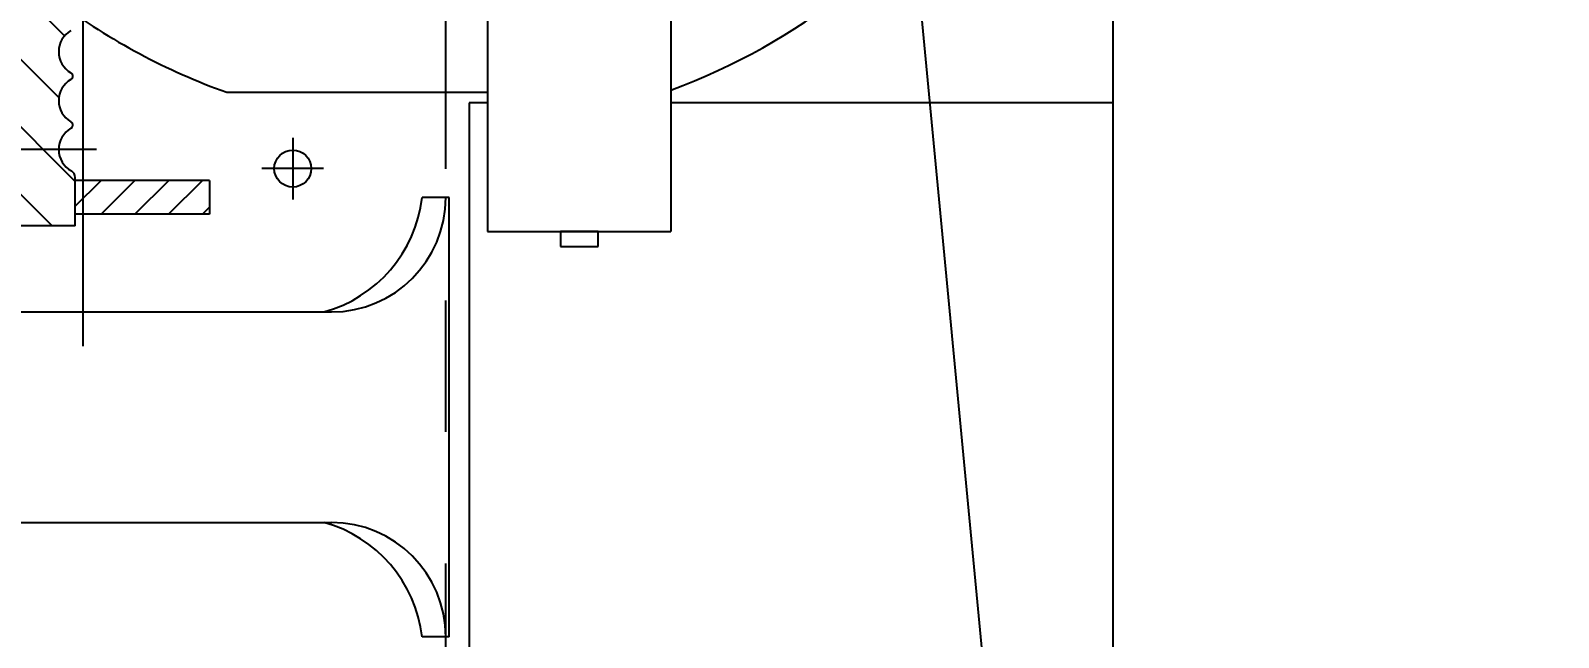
# Model space of a CAD drawing. Header units: millimetres. Extents: x 0 to 29400, y 0 to 20790.
# Drawn here: x 14921 to 16951, y 10644 to 11451 of the extents above; entities that cross this region are included whole.
import ezdxf

# ---------------------------------------------------------------- set-up
doc = ezdxf.new("R2010")
doc.units = ezdxf.units.MM
doc.header["$LTSCALE"] = 700
doc.linetypes.add('G', pattern=[2, 1.25, -0.25, 0.25, -0.25])
for name, color, linetype in [('01', 7, 'Continuous'), ('02', 1, 'Continuous'), ('05', 142, 'G'), ('08', 1, 'Continuous')]:
    doc.layers.add(name, color=color, linetype=linetype)
doc.styles.get("Standard").update_dxf_attribs({"font": 'FZYTK.TTF', "width": 0.707})
doc.dimstyles.new('INTE', dxfattribs={"dimscale": 70, "dimtxt": 3.5, "dimasz": 3, "dimexe": 3, "dimexo": 0, "dimgap": 1, "dimtad": 1, "dimdec": 0, "dimdsep": 46, "dimtxsty": 'Standard', "dimcen": 0, "dimclrd": 1, "dimclre": 1, "dimclrt": 3, "dimaunit": 1, "dimadec": 0, "dimazin": 0, "dimtfac": 1, "dimtdec": 0, "dimtmove": 0, "dimatfit": 0, "dimfxl": 1, "dimarcsym": 0})

# ---------------------------------------------------------------- blocks, each defined once
blk = doc.blocks.new('*D847')
at = {"layer": '08', "color": 1, "lineweight": -2}
for p, q in [((19345.33032505005, 16880.97861289598), (25222.22751804423, 16880.97861289598)), ((25012.22751804423, 7692.97861289595), (25012.22751804423, 16670.97861289598)), ((14962.64169285735, 7482.978612895953), (25222.22751804423, 7482.97861289595))]:
    blk.add_line(p, q, dxfattribs=at)
at = {"layer": '08', "color": 1}
for points in [[(24977.22751804423, 16670.97861289598), (25047.22751804423, 16670.97861289598), (25012.22751804423, 16880.97861289598)], [(24977.22751804423, 7692.97861289595), (25047.22751804423, 7692.97861289595), (25012.22751804423, 7482.97861289595)]]:
    blk.add_solid(points, dxfattribs=at)
at = {"layer": 'DEFPOINTS', "color": 0}
for p in [(19345.33032505005, 16880.97861289598), (25012.22751804423, 16880.97861289598), (14962.64169285735, 7482.978612895953)]:
    blk.add_point(p, dxfattribs=at)
at = {"layer": '08', "color": 3, "insert": (24783.71285228706, 12181.97861289597), "char_height": 245, "attachment_point": 5, "rotation": 90}
blk.add_mtext('{\\fArial|b0|i0|c204|p34;Внешняя сторона кузова\\Fisocp,intecad|c134;9398}', dxfattribs=at)
blk = doc.blocks.new('*D851')
at = {"layer": '08', "color": 1, "lineweight": -2}
for p, q in [((5911.025537536203, 11101.97861289599), (5911.025537536203, 3807.121633423696)), ((15472.62553753621, 5669.997334775217), (15472.62553753621, 3807.121633423696)), ((15262.62553753621, 4017.121633423696), (6121.025537536203, 4017.121633423696))]:
    blk.add_line(p, q, dxfattribs=at)
at = {"layer": '08', "color": 1}
for points in [[(6121.025537536203, 4052.121633423696), (6121.025537536203, 3982.121633423696), (5911.025537536203, 4017.121633423696)], [(15262.62553753621, 4052.121633423696), (15262.62553753621, 3982.121633423696), (15472.62553753621, 4017.121633423696)]]:
    blk.add_solid(points, dxfattribs=at)
at = {"layer": 'DEFPOINTS', "color": 0}
for p in [(5911.025537536203, 11101.97861289599), (15472.62553753621, 5669.997334775217), (5911.025537536203, 4017.121633423696)]:
    blk.add_point(p, dxfattribs=at)
at = {"layer": '08', "color": 3, "insert": (10691.82553753621, 4209.704959076837), "char_height": 245, "attachment_point": 5}
blk.add_mtext('9562', dxfattribs=at)
blk = doc.blocks.new('*D852')
at = {"layer": '08', "color": 1, "lineweight": -2}
for p, q in [((18977.62553753621, 11384.12753400542), (18977.62553753621, 9992.741067847332)), ((15472.62553753621, 10365.42494376961), (15472.62553753621, 9992.741067847332)), ((18767.62553753621, 10202.74106784733), (15682.62553753621, 10202.74106784733))]:
    blk.add_line(p, q, dxfattribs=at)
at = {"layer": '08', "color": 1}
for points in [[(15682.62553753621, 10237.74106784733), (15682.62553753621, 10167.74106784733), (15472.62553753621, 10202.74106784733)], [(18767.62553753621, 10237.74106784733), (18767.62553753621, 10167.74106784733), (18977.62553753621, 10202.74106784733)]]:
    blk.add_solid(points, dxfattribs=at)
at = {"layer": 'DEFPOINTS', "color": 0}
for p in [(18977.62553753621, 11384.12753400542), (15472.62553753621, 10365.42494376961), (15472.62553753621, 10202.74106784733)]:
    blk.add_point(p, dxfattribs=at)
at = {"layer": '08', "color": 3, "insert": (17225.12553753621, 10395.24106784733), "char_height": 245, "attachment_point": 5}
blk.add_mtext('3505', dxfattribs=at)
blk = doc.blocks.new('*D853')
at = {"layer": '08', "color": 1, "lineweight": -2}
blk.add_line((15472.62553753618, 12181.96929364296), (6347.026014686107, 8963.765352553513), dxfattribs=at)
at = {"layer": '08', "color": 1}
blk.add_solid([(6335.385660303971, 8996.772960007835), (6358.666369068242, 8930.757745099201), (6148.980369960203, 8893.923226260707)], dxfattribs=at)
at = {"layer": 'DEFPOINTS', "color": 0}
for p in [(15472.62553753618, 12181.96929364296), (6148.980369960203, 8893.923226260707)]:
    blk.add_point(p, dxfattribs=at)
at = {"layer": '08', "color": 3, "insert": (7247.315379128257, 9485.378052668251), "char_height": 245, "attachment_point": 5, "rotation": 19.425540408115456}
blk.add_mtext('R9886', dxfattribs=at)
blk = doc.blocks.new('*D854')
at = {"layer": '08', "color": 1, "lineweight": -2}
for p, q in [((19030.92553753621, 18159.26929364295), (25718.12244408788, 18159.26929364295)), ((25508.12244408788, 17949.26929364295), (25508.12244408787, 5239.669293642958)), ((15649.91551973172, 5029.669293642961), (25718.12244408787, 5029.669293642958))]:
    blk.add_line(p, q, dxfattribs=at)
at = {"layer": '08', "color": 1}
for points in [[(25473.12244408788, 17949.26929364295), (25543.12244408788, 17949.26929364295), (25508.12244408788, 18159.26929364295)], [(25473.12244408787, 5239.669293642958), (25543.12244408787, 5239.669293642958), (25508.12244408787, 5029.669293642958)]]:
    blk.add_solid(points, dxfattribs=at)
at = {"layer": 'DEFPOINTS', "color": 0}
for p in [(19030.92553753621, 18159.26929364295), (15649.91551973172, 5029.669293642961), (25508.12244408787, 5029.669293642958)]:
    blk.add_point(p, dxfattribs=at)
at = {"layer": '08', "color": 3, "insert": (25315.62244408787, 11594.46929364296), "char_height": 245, "attachment_point": 5, "rotation": 90}
blk.add_mtext('13130', dxfattribs=at)

msp = doc.modelspace()

# ---------------------------------------------------------------- hatches: boundary and pattern name
at = {"layer": '02', "linetype": 'Continuous'}
h = msp.add_hatch(dxfattribs=at)
h.set_pattern_fill('LINE', color=1, scale=20, angle=45, style=0)
h.set_pattern_definition([(315.0000000000007, (12886.37641071296, 16577.19427342708), (44.90128060534523, 44.9012806053463), [])])
edge = h.paths.add_edge_path()
edge.add_ellipse((14968.94447234156, 12260.52423741486), major_axis=(3.535533905933275, 3.535533905933359), ratio=1, start_angle=260.6967447380922, end_angle=369.3032552619078)
edge.add_ellipse((14990.82553753624, 12290.978612896), major_axis=(-22.98097038856266, 22.98097038856211), ratio=0.9999999999999486, start_angle=-14.983501602848321, end_angle=99.30325526188011, ccw=False)
edge.add_ellipse((14972.06620769302, 12323.50812624081), major_axis=(3.571687661980926, 3.571687661981011), ratio=0.9999999999997874, start_angle=254.6817218201253, end_angle=382.5803778872484)
edge.add_ellipse((14990.82553753624, 12355.978612896), major_axis=(-22.98097038856451, 22.98097038856396), ratio=0.9999999999999377, start_angle=-15.07356513338351, end_angle=103.80614763011721, ccw=False)
edge.add_ellipse((14972.11725060236, 12388.478612896), major_axis=(3.535533905932498, 3.535533905932582), ratio=1, start_angle=254.9264348666337, end_angle=375.0735651333662)
edge.add_ellipse((14990.82553753623, 12420.978612896), major_axis=(-22.98097038856102, 22.98097038856047), ratio=1, start_angle=-15.073565133384875, end_angle=105.0735651333849, ccw=False)
edge.add_ellipse((14972.11725060236, 12453.478612896), major_axis=(3.535533905932498, 3.535533905932582), ratio=1, start_angle=254.9264348666337, end_angle=375.0735651333662)
edge.add_ellipse((14990.82553753623, 12485.978612896), major_axis=(-22.98097038856102, 22.98097038856047), ratio=1, start_angle=-15.073565133384875, end_angle=105.0735651333849, ccw=False)
edge.add_ellipse((14972.11725060236, 12518.478612896), major_axis=(3.535533905932498, 3.535533905932582), ratio=1, start_angle=254.9264348666337, end_angle=375.0735651333662)
edge.add_ellipse((14990.82553753623, 12550.978612896), major_axis=(-22.98097038856102, 22.98097038856047), ratio=1, start_angle=-15.073565133384875, end_angle=105.0735651333849, ccw=False)
edge.add_ellipse((14972.11725060236, 12583.478612896), major_axis=(3.535533905932498, 3.535533905932582), ratio=1, start_angle=254.9264348666337, end_angle=375.0735651333662)
edge.add_ellipse((14990.82553753623, 12615.978612896), major_axis=(-22.98097038856102, 22.98097038856047), ratio=1, start_angle=-15.073565133384875, end_angle=105.0735651333849, ccw=False)
edge.add_ellipse((14972.11725060236, 12648.478612896), major_axis=(3.535533905932498, 3.535533905932582), ratio=1, start_angle=254.9264348666337, end_angle=375.0735651333662)
edge.add_ellipse((14990.82553753623, 12680.978612896), major_axis=(-22.98097038856102, 22.98097038856047), ratio=1, start_angle=-15.073565133384875, end_angle=105.0735651333849, ccw=False)
edge.add_ellipse((14972.11725060236, 12713.478612896), major_axis=(3.535533905932498, 3.535533905932582), ratio=1, start_angle=254.9264348666337, end_angle=375.0735651333662)
edge.add_ellipse((14990.82553753623, 12745.978612896), major_axis=(-22.98097038856102, 22.98097038856047), ratio=1, start_angle=-15.073565133384875, end_angle=105.0735651333849, ccw=False)
edge.add_ellipse((14972.11725060236, 12778.478612896), major_axis=(3.535533905932498, 3.535533905932582), ratio=1, start_angle=254.9264348666337, end_angle=375.0735651333662)
edge.add_ellipse((14990.82553753623, 12810.978612896), major_axis=(-22.98097038856102, 22.98097038856047), ratio=1, start_angle=-15.073565133384875, end_angle=105.0735651333849, ccw=False)
edge.add_ellipse((14972.11725060236, 12843.478612896), major_axis=(3.535533905932498, 3.535533905932582), ratio=1, start_angle=254.9264348666337, end_angle=375.0735651333662)
edge.add_ellipse((14990.82553753623, 12875.978612896), major_axis=(-22.98097038856102, 22.98097038856047), ratio=1, start_angle=-15.073565133384875, end_angle=105.0735651333849, ccw=False)
edge.add_ellipse((14972.11725060236, 12908.478612896), major_axis=(3.535533905932498, 3.535533905932582), ratio=1, start_angle=254.9264348666337, end_angle=375.0735651333662)
edge.add_ellipse((14990.82553753623, 12940.978612896), major_axis=(-22.98097038856102, 22.98097038856047), ratio=1, start_angle=-15.073565133384875, end_angle=105.0735651333849, ccw=False)
edge.add_ellipse((14972.11725060235, 12973.478612896), major_axis=(3.535533905932498, 3.535533905932582), ratio=1, start_angle=254.9264348666337, end_angle=375.0735651333662)
edge.add_ellipse((14990.82553753623, 13005.978612896), major_axis=(-22.98097038856102, 22.98097038856047), ratio=1, start_angle=-15.073565133384875, end_angle=105.0735651333849, ccw=False)
edge.add_ellipse((14972.11725060235, 13038.478612896), major_axis=(3.535533905932498, 3.535533905932582), ratio=1, start_angle=254.9264348666337, end_angle=375.0735651333662)
edge.add_ellipse((14990.82553753623, 13070.978612896), major_axis=(-22.98097038856576, 22.98097038856521), ratio=0.9999999999999677, start_angle=-16.160810599373974, end_angle=105.07356513338209, ccw=False)
edge.add_ellipse((14970.32553753621, 13108.20763383396), major_axis=(7.071067811869531, 7.0710678118697), ratio=0.9999999999991003, start_angle=253.8391894007149, end_angle=315.0000000000159)
edge.add_line((14980.32553753621, 13108.20763383397), (14980.32553753622, 13433.97190394853))
edge.add_line((14980.32553753622, 13433.97190394853), (14895.17927567297, 13464.96260882578))
edge.add_ellipse((14899.62553753621, 13477.17861289599), major_axis=(-9.192388155423616, 9.192388155423398), ratio=0.9999999999998443, start_angle=44.999999999972374, end_angle=114.99999999996689, ccw=False)
edge.add_line((14886.62553753621, 13477.178612896), (14886.62553753621, 13487.17861289599))
edge.add_line((14886.62553753621, 13487.17861289599), (14868.82553753623, 13487.17861289599))
edge.add_line((14868.82553753623, 13487.17861289599), (14868.82553753621, 11367.87861289598))
edge.add_line((14868.82553753621, 11367.87861289598), (14876.32553753624, 11367.87861289598))
edge.add_line((14876.32553753624, 11367.87861289598), (14876.32553753624, 11191.37861289599))
edge.add_line((14876.32553753624, 11191.37861289599), (14980.32553753624, 11191.378612896))
edge.add_line((14980.32553753624, 11191.37861289599), (14980.32553753623, 11255.74959195802))
edge.add_ellipse((14970.32553753623, 11255.74959195803), major_axis=(-7.071067811871343, 7.071067811871174), ratio=0.9999999999994728, start_angle=224.9999999999942, end_angle=286.1608105993575)
edge.add_ellipse((14990.82553753624, 11292.978612896), major_axis=(-22.98097038856347, 22.98097038856292), ratio=0.9999999999999937, start_angle=-15.073565133388172, end_angle=106.1608105993559, ccw=False)
edge.add_ellipse((14972.11725060237, 11325.478612896), major_axis=(3.535533905932498, 3.535533905932582), ratio=1, start_angle=254.9264348666337, end_angle=375.0735651333662)
edge.add_ellipse((14990.82553753624, 11357.978612896), major_axis=(-22.98097038856102, 22.98097038856047), ratio=1, start_angle=-15.073565133384875, end_angle=105.0735651333849, ccw=False)
edge.add_ellipse((14972.11725060237, 11390.478612896), major_axis=(3.535533905932498, 3.535533905932582), ratio=1, start_angle=254.9264348666337, end_angle=375.0735651333662)
edge.add_ellipse((14990.82553753624, 11422.978612896), major_axis=(-22.98097038856102, 22.98097038856047), ratio=1, start_angle=-15.073565133384875, end_angle=105.0735651333849, ccw=False)
edge.add_ellipse((14972.11725060237, 11455.478612896), major_axis=(3.535533905932498, 3.535533905932582), ratio=1, start_angle=254.9264348666337, end_angle=375.0735651333662)
edge.add_ellipse((14990.82553753624, 11487.978612896), major_axis=(-22.98097038856102, 22.98097038856047), ratio=1, start_angle=-15.073565133384875, end_angle=105.0735651333849, ccw=False)
edge.add_ellipse((14972.11725060237, 11520.478612896), major_axis=(3.535533905932498, 3.535533905932582), ratio=1, start_angle=254.9264348666337, end_angle=375.0735651333662)
edge.add_ellipse((14990.82553753624, 11552.978612896), major_axis=(-22.98097038856102, 22.98097038856047), ratio=1, start_angle=-15.073565133384875, end_angle=105.0735651333849, ccw=False)
edge.add_ellipse((14972.11725060237, 11585.478612896), major_axis=(3.535533905932498, 3.535533905932582), ratio=1, start_angle=254.9264348666337, end_angle=375.0735651333662)
edge.add_ellipse((14990.82553753624, 11617.978612896), major_axis=(-22.98097038856102, 22.98097038856047), ratio=1, start_angle=-15.073565133384875, end_angle=105.0735651333849, ccw=False)
edge.add_ellipse((14972.11725060237, 11650.478612896), major_axis=(3.535533905932498, 3.535533905932582), ratio=1, start_angle=254.9264348666337, end_angle=375.0735651333662)
edge.add_ellipse((14990.82553753624, 11682.978612896), major_axis=(-22.98097038856102, 22.98097038856047), ratio=1, start_angle=-15.073565133384875, end_angle=105.0735651333849, ccw=False)
edge.add_ellipse((14972.11725060237, 11715.478612896), major_axis=(3.535533905932498, 3.535533905932582), ratio=1, start_angle=254.9264348666337, end_angle=375.0735651333662)
edge.add_ellipse((14990.82553753624, 11747.978612896), major_axis=(-22.98097038856102, 22.98097038856047), ratio=1, start_angle=-15.073565133384875, end_angle=105.0735651333849, ccw=False)
edge.add_ellipse((14972.11725060236, 11780.478612896), major_axis=(3.535533905932498, 3.535533905932582), ratio=1, start_angle=254.9264348666337, end_angle=375.0735651333662)
edge.add_ellipse((14990.82553753624, 11812.978612896), major_axis=(-22.98097038856102, 22.98097038856047), ratio=1, start_angle=-15.073565133384875, end_angle=105.0735651333849, ccw=False)
edge.add_ellipse((14972.11725060236, 11845.478612896), major_axis=(3.535533905932498, 3.535533905932582), ratio=1, start_angle=254.9264348666337, end_angle=375.0735651333662)
edge.add_ellipse((14990.82553753624, 11877.978612896), major_axis=(-22.98097038856102, 22.98097038856047), ratio=1, start_angle=-15.073565133384875, end_angle=105.0735651333849, ccw=False)
edge.add_ellipse((14972.11725060236, 11910.478612896), major_axis=(3.535533905932498, 3.535533905932582), ratio=1, start_angle=254.9264348666337, end_angle=375.0735651333662)
edge.add_ellipse((14990.82553753624, 11942.978612896), major_axis=(-22.98097038856102, 22.98097038856047), ratio=1, start_angle=-15.073565133384875, end_angle=105.0735651333849, ccw=False)
edge.add_ellipse((14972.11725060236, 11975.478612896), major_axis=(3.535533905932498, 3.535533905932582), ratio=1, start_angle=254.9264348666337, end_angle=375.0735651333662)
edge.add_ellipse((14990.82553753624, 12007.978612896), major_axis=(22.98097038856709, 22.98097038856764), ratio=0.9999999999999556, start_angle=76.19385236989348, end_angle=195.0735651333865, ccw=False)
edge.add_ellipse((14972.06620769304, 12040.44909955119), major_axis=(-3.57168766198096, 3.571687661980876), ratio=0.9999999999999225, start_angle=157.4196221126242, end_angle=285.3182781795439)
edge.add_ellipse((14990.82553753624, 12072.978612896), major_axis=(22.98097038856443, 22.98097038856498), ratio=0.9999999999999865, start_angle=80.69674473813001, end_angle=194.9835016029027, ccw=False)
edge.add_ellipse((14968.94447234156, 12103.43298837714), major_axis=(3.535533905931068, 3.535533905931152), ratio=0.9999999999999998, start_angle=260.6967447381165, end_angle=369.3032552618835)
edge.add_ellipse((14990.82553753624, 12133.88736385828), major_axis=(22.98097038856451, 22.98097038856506), ratio=0.9999999999999895, start_angle=95.11739774893027, end_angle=189.3032552618791, ccw=False)
edge.add_ellipse((14962.04954161085, 12157.93298837714), major_axis=(-3.53553390593154, 3.535533905931455), ratio=0.9999999999995259, start_angle=185.1173977489048, end_angle=264.882602251068)
edge.add_ellipse((14990.82553753624, 12181.978612896), major_axis=(22.98097038856238, 22.98097038856292), ratio=0.999999999999932, start_angle=134.999999999998, end_angle=174.8826022510644, ccw=False)
edge.add_ellipse((14990.82553753624, 12181.978612896), major_axis=(-22.98097038856292, 22.98097038856238), ratio=0.999999999999932, start_angle=5.117397748935616, end_angle=45.000000000001876, ccw=False)
edge.add_ellipse((14962.04954161085, 12206.02423741485), major_axis=(-3.535533905934106, 3.535533905934023), ratio=0.9999999999999994, start_angle=185.1173977489292, end_angle=264.8826022510708)
edge.add_ellipse((14990.82553753624, 12230.06986193371), major_axis=(-22.98097038856498, 22.98097038856442), ratio=0.9999999999999959, start_angle=-9.303255261879087, end_angle=84.88260225106973, ccw=False)
at = {"layer": '02'}
h = msp.add_hatch(dxfattribs=at)
h.set_pattern_fill('LINE', color=256, scale=10, angle=135, style=0)
h.set_pattern_definition([(45.00000000000069, (12886.37641071293, 16577.19427342707), (-22.45064030267315, 22.45064030267261), [])])
h.paths.add_polyline_path([(15158.82553753621, 11206.87861289598), (15158.82553753621, 11251.87861289599), (14980.32553753622, 11251.87861289599), (14980.32553753622, 11206.87861289599)])

# ---------------------------------------------------------------- linework, layer by layer
for p, q in [((15477.05252899074, 11228.97861289599), (15461.05252899074, 11228.97861289599)), ((14875.62553753621, 11076.97861289599), (15320.71201223401, 11076.97861289599)), ((14875.62553753621, 10796.97861289599), (15320.71201223401, 10796.97861289599)), ((15477.05252899074, 10644.97861289599), (15441.28707599775, 10644.97861289599))]:
    msp.add_line(p, q)
for centre, start, end in [((15263.54314790793, 11249.60239733721), 285.2643714085493, 353.3815162902025), ((15263.54314790793, 10624.35482845476), 6.618483709797587, 74.7356285914507)]:
    msp.add_arc(centre, 178.9364257424329, start, end)
at = {"layer": '01'}
for p, q in [((16359.02553753623, 13154.47861289598), (16359.02553753623, 10624.96929364296)), ((15181.60396468993, 11368.98793214808), (15528.27553753623, 11368.98793214808)), ((15504.02553753623, 11354.96929364296), (15504.02553753625, 10624.96929364296)), ((16359.02553753623, 11354.96929364296), (16359.02553753625, 10624.96929364296)), ((15158.82553753621, 11206.87861289598), (14980.32553753621, 11206.87861289599))]:
    msp.add_line(p, q, dxfattribs=at)
at = {"layer": '01', "color": 7, "linetype": 'Continuous'}
for p, q in [((15528.27553753623, 11727.46929363992), (15528.27553753623, 11183.9588213106)), ((15771.77553753623, 11727.4692936397), (15771.77553753623, 11183.95882131059)), ((15528.27553753623, 11354.96929364296), (15504.02553753623, 11354.96929364296)), ((16359.02553753623, 11354.96929364296), (15771.77553753623, 11354.96929364296)), ((14980.32553753623, 11191.37861289599), (14980.32553753622, 11255.74959195801)), ((15158.82553753621, 11251.87861289599), (14980.32553753621, 11251.87861289599)), ((15477.05252899074, 11228.97861289599), (15441.28707599775, 11228.97861289599)), ((15461.05252899074, 11228.97861289599), (15461.05252899074, 11228.97861289599)), ((15477.05252899074, 10644.97861289599), (15477.05252899074, 11228.97861289599)), ((14980.32553753623, 11191.37861289598), (14579.18967616099, 11191.37861289597)), ((14980.32553753618, 11191.37861289598), (14980.32553753618, 11206.87861289597)), ((15528.27553753623, 11183.9588213106), (15771.77553753623, 11183.95882131059)), ((15625.02553753623, 11183.9588213106), (15625.02553753623, 11163.9588213106)), ((15675.02553753623, 11183.9588213106), (15625.02553753623, 11183.9588213106)), ((15675.02553753623, 11163.9588213106), (15675.02553753623, 11183.9588213106)), ((15625.02553753623, 11163.9588213106), (15675.02553753623, 11163.9588213106))]:
    msp.add_line(p, q, dxfattribs=at)
at = {"layer": '01'}
msp.add_circle((15269.4255375362, 11267.57861289598), 24.6, dxfattribs=at)
for start, end in [(290.2696570374847, 70.31158184843007), (233.444793607511, 250.3042415071525)]:
    msp.add_arc((15472.62553753621, 12181.96929364296), 863.5, start, end, dxfattribs=at)
at = {"layer": '01', "color": 7, "linetype": 'Continuous'}
for centre, radius, start, end in [((14990.82553753622, 11422.97861289599), 32.5, 119.926434866679, 240.073565133321), ((14972.11725060235, 11390.47861289599), 5, 299.926434866679, 60.07356513332102), ((14990.82553753622, 11357.97861289599), 32.5, 119.926434866679, 240.073565133321), ((14972.11725060236, 11325.47861289599), 5, 299.926434866679, 60.07356513332102), ((14990.82553753623, 11292.97861289599), 32.5, 119.926434866679, 241.1608105991145), ((14970.32553753622, 11255.74959195801), 10, 0, 61.16081059911449), ((15320.71201223401, 11228.97861289599), 152, 270, 0), ((15320.71201223401, 10644.97861289599), 152, 0, 90)]:
    msp.add_arc(centre, radius, start, end, dxfattribs=at)
at = {"layer": '02'}
msp.add_line((16094.18167993163, 11582.55273410316), (16821.96459327242, 3917.817492291157), dxfattribs=at)
at = {"layer": '05', "color": 4, "linetype": 'G'}
for p, q in [((15472.62553753621, 4267.3583591766), (15472.62553753621, 18878.04327476102)), ((14990.82553753626, 11031.27716248471), (14990.82553753623, 13174.76958492896)), ((15008.47367722583, 11292.97861289599), (13467.05430988618, 11292.97861289596)), ((12584.62553753621, 10962.77861289599), (14980.0804236947, 10962.77861289599))]:
    msp.add_line(p, q, dxfattribs=at)
at = {"layer": '05'}
for p, q in [((15472.62553753617, 12777.21294462795), (15472.62553753617, 11389.93426993832)), ((15269.4255375362, 11308.5820912003), (15269.4255375362, 11226.57513459167)), ((15158.82553753621, 11251.87861289599), (15158.82553753621, 11206.87861289599)), ((15310.42901584052, 11267.57861289598), (15228.42205923189, 11267.57861289598))]:
    msp.add_line(p, q, dxfattribs=at)

# ---------------------------------------------------------------- dimensions: what is measured, and where the dimension line sits
at = {"layer": '08'}
dim = msp.add_linear_dim(base=(25508.12244408787, 5029.669293642958), p1=(19030.92553753621, 18159.26929364295), p2=(15649.91551973172, 5029.669293642961), angle=90, dimstyle='INTE', dxfattribs=at)
dim.commit()
dim.dimension.update_dxf_attribs({"geometry": '*D854', "text_midpoint": (25508.12244408787, 11594.46929364296), "dimtype": 160})
dim = msp.add_linear_dim(base=(25012.22751804423, 16880.97861289598), p1=(14962.64169285735, 7482.978612895953), p2=(19345.33032505005, 16880.97861289598), angle=90, text='{\\fArial|b0|i0|c204|p34;Внешняя сторона кузова\\Fisocp,intecad|c134;<>}', dimstyle='INTE', dxfattribs=at)
dim.commit()
dim.dimension.update_dxf_attribs({"geometry": '*D847', "text_midpoint": (24783.71285228706, 12181.97861289597)})
dim = msp.add_radius_dim(center=(15472.62553753618, 12181.96929364296), mpoint=(6148.980369960203, 8893.923226260707), dimstyle='INTE', dxfattribs=at)
dim.commit()
dim.dimension.update_dxf_attribs({"geometry": '*D853', "text_midpoint": (7311.33732823, 9303.836211669506), "dimtype": 164})
for base, p1, p2, picture, middle in [((15472.62553753621, 10202.74106784733), (18977.62553753621, 11384.12753400542), (15472.62553753621, 10365.42494376961), '*D852', (17225.12553753621, 10395.24106784733)), ((5911.025537536203, 4017.121633423696), (15472.62553753621, 5669.997334775217), (5911.025537536203, 11101.97861289599), '*D851', (10691.82553753621, 4209.704959076837))]:
    dim = msp.add_linear_dim(base=base, p1=p1, p2=p2, dimstyle='INTE', dxfattribs=at)
    dim.commit()
    dim.dimension.update_dxf_attribs({"geometry": picture, "text_midpoint": middle})

doc.saveas('drawing.dxf')
